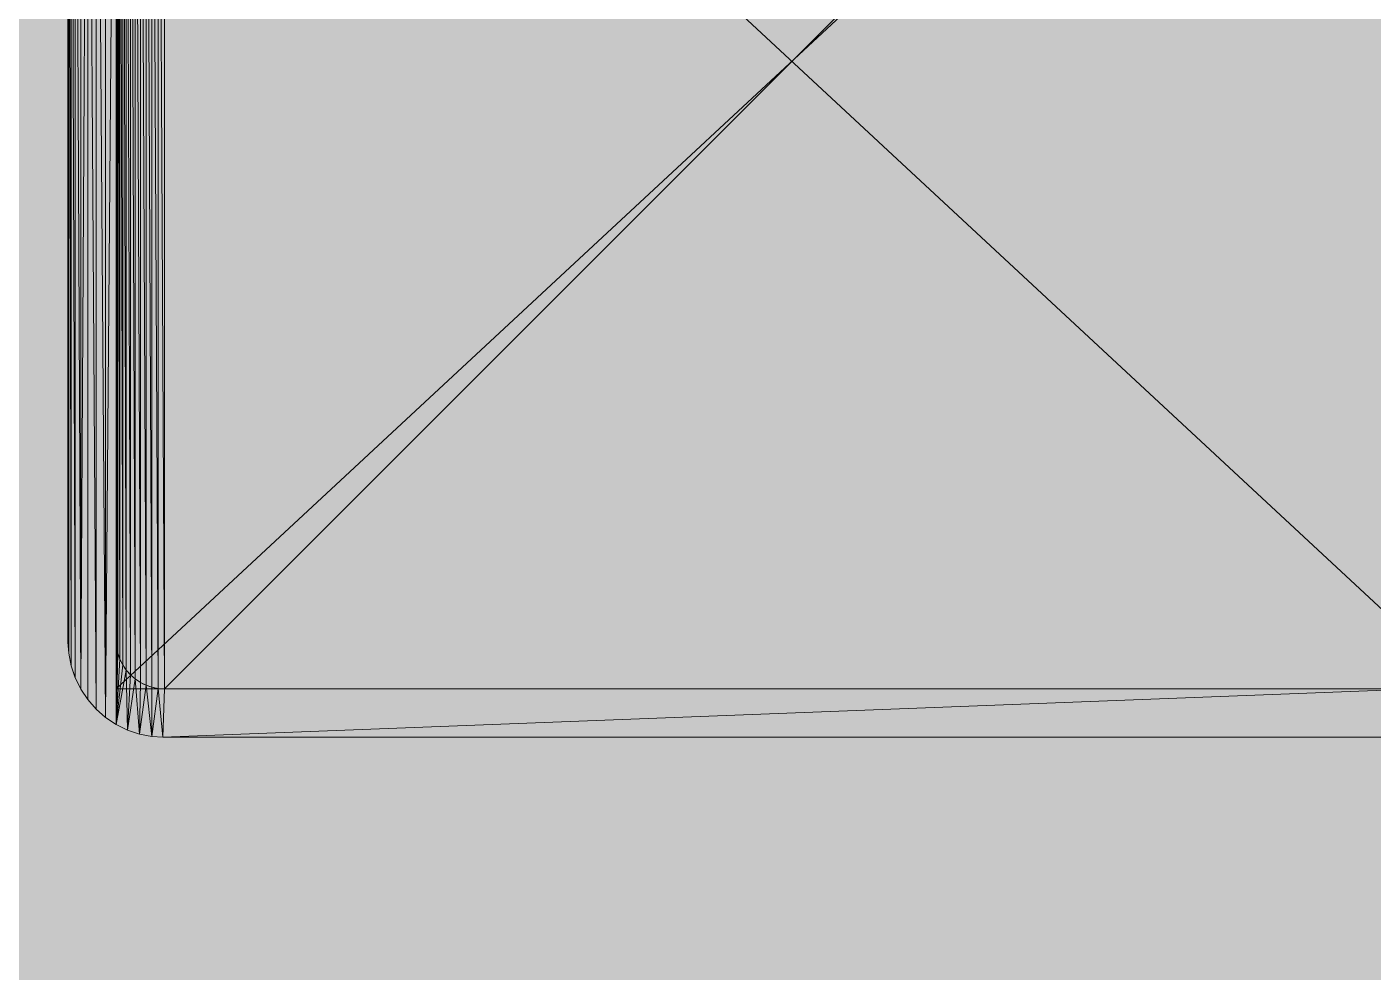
# Model space of a CAD drawing. Header units: millimetres. Extents: x -284281 to 1648660, y -821378 to -151356.
# Drawn here: x 204673.7 to 205008.4, y -271053.4 to -270818.5 of the extents above; entities that cross this region are included whole.
import ezdxf

# ---------------------------------------------------------------- set-up
doc = ezdxf.new("R2010")
doc.units = ezdxf.units.MM
doc.header["$MEASUREMENT"] = 0

# ---------------------------------------------------------------- blocks, each defined once
blk = doc.blocks.new('Forme_1_1')
at = {"color": 7, "linetype": 'Continuous', "lineweight": 20, "flags": 128}
for points in [[(204695.86, -270671.01), (205031.86, -270983.01)], [(204695.86, -270671.01), (204695.86, -270983.01)], [(204695.86, -270983.01), (204695.86, -270671.01)], [(205031.86, -270983.01), (204695.86, -270983.01)], [(205031.86, -270983.01), (204695.86, -270983.01)]]:
    blk.add_lwpolyline(points, dxfattribs=at)
blk = doc.blocks.new('Forme_2_1')
at = {"color": 7, "linetype": 'Continuous', "lineweight": 20, "flags": 128}
for points in [[(204695.86, -270983.01), (205031.86, -270671.01)], [(204695.86, -270671.01), (204695.86, -270983.01)], [(204695.86, -270983.01), (205031.86, -270983.01)]]:
    blk.add_lwpolyline(points, dxfattribs=at)
blk = doc.blocks.new('Forme_4_1')
at = {"color": 212, "linetype": 'Continuous', "lineweight": 5, "true_color": 0xcb00cc, "flags": 128}
blk.add_lwpolyline([(204695.86, -270807.81), (204695.86, -270971.01), (204695.9, -270971.69), (204695.97, -270972.58), (204696.1, -270973.25), (204696.27, -270974.12), (204696.48, -270974.76), (204696.77, -270975.61), (204697.07, -270976.21), (204697.47, -270977.01), (204697.85, -270977.58), (204698.34, -270978.32), (204698.79, -270978.83), (204699.37, -270979.49), (204700.05, -270980.08), (204700.56, -270980.53), (204701.3, -270981.02), (204701.86, -270981.4), (204702.66, -270981.8), (204703.27, -270982.1), (204704.11, -270982.38), (204704.75, -270982.6), (204705.63, -270982.78), (204706.3, -270982.91), (204707.18, -270982.97), (204707.86, -270983.01), (204884.66, -270983.01), (205019.86, -270983.01)], dxfattribs=at)
at = {"color": 7, "linetype": 'Continuous', "lineweight": 20, "flags": 128}
for points in [[(204695.86, -270683.01), (204695.97, -270972.58), (204696.27, -270974.12), (204696.77, -270975.61), (204697.47, -270977.01), (204698.34, -270978.32), (204699.37, -270979.49), (204700.56, -270980.53), (204701.86, -270981.4), (204703.27, -270982.1), (204704.75, -270982.6), (204706.3, -270982.91), (204707.86, -270983.01), (205019.86, -270983.01)], [(204701.86, -270981.4), (204700.56, -270673.49)], [(204700.56, -270980.53), (204700.56, -270673.49)], [(204703.27, -270982.1), (204701.86, -270672.62)], [(204701.86, -270981.4), (204701.86, -270672.62)], [(204703.27, -270982.1), (204703.27, -270671.92)], [(204704.75, -270982.6), (204703.27, -270671.92)], [(204704.75, -270982.6), (204704.75, -270671.42)], [(204706.3, -270982.91), (204704.75, -270671.42)], [(204706.3, -270982.91), (204706.3, -270671.12)], [(204707.86, -270983.01), (204706.3, -270671.12)], [(204707.86, -270983.01), (205019.86, -270671.01)], [(204707.86, -270983.01), (204707.86, -270671.01)], [(204698.34, -270978.32), (204697.47, -270677.01)], [(204697.47, -270977.01), (204697.47, -270677.01)], [(204698.34, -270978.32), (204698.34, -270675.7)], [(204699.37, -270979.49), (204698.34, -270675.7)], [(204699.37, -270979.49), (204699.37, -270674.53)], [(204700.56, -270980.53), (204699.37, -270674.53)], [(204696.77, -270975.61), (204696.27, -270679.9)], [(204696.27, -270974.12), (204696.27, -270679.9)], [(204696.77, -270975.61), (204696.77, -270678.41)], [(204697.47, -270977.01), (204696.77, -270678.41)], [(204695.86, -270683.01), (204695.86, -270971.01), (204695.97, -270972.58)], [(204696.27, -270974.12), (204695.97, -270681.45)], [(204695.97, -270972.58), (204695.97, -270681.45)]]:
    blk.add_lwpolyline(points, dxfattribs=at)
blk = doc.blocks.new('Forme_5_1')
at = {"color": 7, "linetype": 'Continuous', "lineweight": 20, "flags": 128}
for points in [[(204683.86, -270682.61), (204683.86, -270971.41), (204684.04, -270974.14), (204684.65, -270977.23), (204685.67, -270980.2), (204687.05, -270983.02), (204688.8, -270985.64), (204690.88, -270988), (204693.23, -270990.08), (204695.85, -270991.82), (204698.67, -270993.21), (204701.64, -270994.22), (204704.73, -270994.83), (204707.47, -270995.01), (205020.25, -270995.01)], [(204693.23, -270990.08), (204695.85, -270662.2)], [(204693.23, -270990.08), (204693.23, -270663.95)], [(204690.88, -270988), (204690.88, -270666.02)], [(204693.23, -270990.08), (204690.88, -270666.02)], [(204687.05, -270983.02), (204688.8, -270668.38)], [(204688.8, -270985.64), (204688.8, -270668.38)], [(204690.88, -270988), (204688.8, -270668.38)], [(204685.67, -270980.2), (204685.67, -270673.82)], [(204687.05, -270983.02), (204685.67, -270673.82)], [(204687.05, -270983.02), (204687.05, -270671)], [(204695.85, -270991.82), (204695.86, -270971.01), (204695.86, -270683.01), (204695.97, -270681.45), (204696.27, -270679.9), (204696.77, -270678.41), (204697.47, -270677.01), (204698.34, -270675.7), (204699.37, -270674.53), (204700.56, -270673.49), (204701.86, -270672.62), (204703.27, -270671.92), (204704.75, -270671.42), (204706.3, -270671.12), (204707.86, -270671.01), (205019.86, -270671.01)], [(204684.65, -270977.23), (204684.65, -270676.79)], [(204685.67, -270980.2), (204684.65, -270676.79)], [(204683.86, -270971.41), (204684.04, -270679.88)], [(204684.65, -270977.23), (204684.04, -270679.88)], [(204684.04, -270974.14), (204684.04, -270679.88)], [(205019.86, -270983.01), (204707.86, -270983.01), (204706.3, -270982.91), (204704.75, -270982.6), (204703.27, -270982.1), (204701.86, -270981.4), (204700.56, -270980.53), (204699.37, -270979.49), (204698.34, -270978.32), (204697.47, -270977.01), (204696.77, -270975.61), (204696.27, -270974.12), (204695.97, -270972.58), (204695.86, -270971.01)], [(204695.85, -270991.82), (204695.97, -270972.58)], [(204695.85, -270991.82), (204696.27, -270974.12)], [(205031.45, -270974.12), (205030.95, -270975.61), (205030.25, -270977.01), (205029.39, -270978.32), (205028.34, -270979.49), (205027.17, -270980.53), (205025.86, -270981.4), (205024.45, -270982.1), (205022.97, -270982.6), (205021.43, -270982.91), (205019.86, -270983.01), (204707.47, -270995.01)], [(204695.85, -270991.82), (204696.77, -270975.61)], [(204695.85, -270991.82), (204697.47, -270977.01)], [(204695.85, -270991.82), (204698.34, -270978.32)], [(204698.67, -270993.21), (204698.34, -270978.32)], [(204698.67, -270993.21), (204699.37, -270979.49)], [(204698.67, -270993.21), (204700.56, -270980.53)], [(204701.64, -270994.22), (204700.56, -270980.53)], [(204701.64, -270994.22), (204701.86, -270981.4)], [(204701.64, -270994.22), (204703.27, -270982.1)], [(204704.73, -270994.83), (204703.27, -270982.1)], [(204704.73, -270994.83), (204704.75, -270982.6)], [(204704.73, -270994.83), (204706.3, -270982.91)], [(204707.47, -270995.01), (204706.3, -270982.91)], [(204707.47, -270995.01), (204707.86, -270983.01)]]:
    blk.add_lwpolyline(points, dxfattribs=at)

msp = doc.modelspace()

# ---------------------------------------------------------------- hatches: boundary and pattern name
at = {"linetype": 'Continuous', "lineweight": 0, "true_color": 0x6f6f6f}
h = msp.add_hatch(color=8, dxfattribs=at)
h.paths.add_polyline_path([(141848.4421, -295062.57111), (269220.82107, -293826.86817), (269220.82107, -270902.73426), (268763.04853, -270902.73426), (254213.59981, -271040.57524), (254213.59981, -163437.63526), (153156.19977, -163437.63526), (153156.19977, -271040.57524), (153182.9625, -271040.57014), (153183.14559, -272000.51417, -0.409427364), (149183.68145, -275935.04226), (141848.4421, -275935.04226)])
h.paths.add_polyline_path([(158435.58359, -260639.95299), (155145.58359, -260639.95299), (155145.58359, -248364.9528), (155145.58359, -243089.97435), (155145.58359, -242189.97435), (158435.58359, -242189.97435)], flags=0)
h.paths.add_polyline_path([(161503.43335, -171995.57011), (161503.43335, -193810.57122), (161503.43335, -230015.57011), (161503.43335, -260810.57129), (196775.04197, -260810.57129), (196775.04197, -222495.57011), (186955.54197, -222495.57011), (186955.54197, -218295.57011), (196754.55038, -218295.57011), (196754.55038, -208495.57004), (196754.55038, -204495.57011), (193355.54197, -204495.57011), (193355.54197, -195161.53481), (195576.03357, -195161.53481), (195576.03357, -189810.57129), (217850.06795, -189810.57129), (217850.06795, -262266.88531), (245610.04479, -262266.88531), (245610.04479, -253395.57129), (245626.03357, -253395.57129), (246426.03357, -253395.57129), (247826.03357, -253395.57129), (247826.03357, -248005.57129), (247826.03357, -246605.57129), (245626.03357, -246605.57129), (245610.04479, -246605.57129), (245610.04479, -171995.57011), (212806.27958, -171995.57011)], flags=0)
h.paths.add_polyline_path([(162737.04244, -269433.91257, -0.09031866), (162858.77258, -268727.62319, -0.201448728), (163912.63869, -267592.73981, -0.104211445), (164718.00561, -267415.05524), (165317.97869, -267409.37112, -0.104044608), (166125.35422, -267571.24421, -0.238255457), (167284.25653, -268953.31764, -0.055188622), (167336.83602, -269390.33428), (167338.93075, -269611.43843), (167351.04633, -270890.26697), (167092.5827, -271892.76052, -0.267949192), (165370.08316, -272909.1243), (164770.11009, -272914.80843, -0.193717464), (163379.25202, -272370.18517, -0.070568756), (163028.66346, -271931.26196, -0.131652498), (162751.25276, -270933.84526)], flags=0)
h.paths.add_polyline_path([(175327.75206, -275599.00212, -0.415791099), (173316.98603, -273599.0311), (173316.98603, -273452.05237), (173330.48786, -267377.82411, -0.380556701), (175316.98603, -265609.82626), (175394.71409, -265609.82626), (175394.71409, -270609.82626), (190394.71409, -270609.82626), (190394.71409, -265609.82626), (195356.19118, -265609.82626, -0.414213562), (196856.19118, -267109.82626), (196856.19118, -273660.69924, -0.345501612), (195137.28541, -275433.43196)], flags=0)
h.paths.add_polyline_path([(205510.09252, -271504.08297, -0.134473934), (205230.94767, -270484.93746), (205230.94767, -268984.93746, -0.414213562), (207230.94767, -266984.93746), (207830.94767, -266984.93746, -0.414213562), (209830.94767, -268984.93746), (209830.94767, -270484.93746, -0.128820346), (209574.03043, -271465.58136, -0.270936291), (207830.94767, -272484.93746), (207230.94767, -272484.93746, -0.264979997)], flags=0)
h.paths.add_polyline_path([(217862.68721, -273329.32486), (217869.94938, -267730.33623, -0.098561509), (218100.71805, -266943.72092), (218117.68082, -266951.54513, -0.258849002), (219955.479, -265605.82722), (219953.14148, -265587.29374), (220637.56856, -265587.29374), (220637.56856, -265687.29374), (220637.56856, -270687.29374), (250537.56856, -270687.29374), (250537.56856, -265687.29374), (252208.00356, -265687.29374), (254186.29382, -265687.29374), (254186.29382, -267687.29374), (254186.29382, -271062.25464, 0.001345761), (254186.3228, -271073.02067), (254197.20856, -273095.23292, -0.414213562), (252208.00356, -275105.96997), (243484.53401, -275105.96997, -0.005188955), (243431.43827, -275116.10287), (235447.992, -275196.19066), (220071.01237, -275253.23979, -0.386553331), (217873.0891, -273475.38502, -0.025189219)], flags=0)

# ---------------------------------------------------------------- linework, layer by layer
at = {"color": 7, "linetype": 'Continuous', "lineweight": 20, "flags": 128}
for points in [[(204693.22984, -270990.07787), (204695.84585, -270662.20186)], [(204693.22984, -270990.07787), (204693.22984, -270663.95386)], [(204690.87784, -270988.00187), (204690.87784, -270666.01786)], [(204693.22984, -270990.07787), (204690.87784, -270666.01786)], [(204687.04984, -270983.02187), (204688.80184, -270668.38186)], [(204688.80184, -270985.63787), (204688.80184, -270668.38186)], [(204690.87784, -270988.00187), (204688.80184, -270668.38186)], [(204685.66984, -270980.20187), (204685.66984, -270673.81786)], [(204687.04984, -270983.02187), (204685.66984, -270673.81786)], [(204687.04984, -270983.02187), (204687.04984, -270670.99786)], [(204695.84585, -270991.81787), (204695.85785, -270971.00987), (204695.85785, -270683.00986), (204695.96585, -270681.44986), (204696.26585, -270679.90186), (204696.76985, -270678.41386), (204697.46585, -270677.00986), (204698.34185, -270675.70186), (204699.37385, -270674.52586), (204700.56185, -270673.49386), (204701.85785, -270672.61786), (204703.27385, -270671.92186), (204704.74985, -270671.41786), (204706.29785, -270671.11786), (204707.85785, -270671.00986), (205019.85792, -270671.00986)], [(204695.85785, -270671.00986), (205031.85792, -270983.00987)], [(204695.85785, -270671.00986), (204695.85785, -270983.00987)], [(204695.85785, -270983.00987), (204695.85785, -270671.00986)], [(204695.85785, -270983.00987), (205031.85792, -270671.00986)], [(204695.85785, -270671.00986), (204695.85785, -270983.00987)], [(204701.85785, -270981.40187), (204700.56185, -270673.49386)], [(204700.56185, -270980.52587), (204700.56185, -270673.49386)], [(204703.27385, -270982.09787), (204701.85785, -270672.61786)], [(204701.85785, -270981.40187), (204701.85785, -270672.61786)], [(204703.27385, -270982.09787), (204703.27385, -270671.92186)], [(204704.74985, -270982.60187), (204703.27385, -270671.92186)], [(204704.74985, -270982.60187), (204704.74985, -270671.41786)], [(204706.29785, -270982.91387), (204704.74985, -270671.41786)], [(204706.29785, -270982.91387), (204706.29785, -270671.11786)], [(204707.85785, -270983.00987), (204706.29785, -270671.11786)], [(204707.85785, -270983.00987), (205019.85792, -270671.00986)], [(204707.85785, -270983.00987), (204707.85785, -270671.00986)], [(204684.64984, -270977.22587), (204684.64984, -270676.79386)], [(204685.66984, -270980.20187), (204684.64984, -270676.79386)], [(204698.34185, -270978.31787), (204697.46585, -270677.00986)], [(204697.46585, -270977.00987), (204697.46585, -270677.00986)], [(204698.34185, -270978.31787), (204698.34185, -270675.70186)], [(204699.37385, -270979.49387), (204698.34185, -270675.70186)], [(204699.37385, -270979.49387), (204699.37385, -270674.52586)], [(204700.56185, -270980.52587), (204699.37385, -270674.52586)], [(204683.85784, -270971.40587), (204684.03784, -270679.87786)], [(204684.64984, -270977.22587), (204684.03784, -270679.87786)], [(204684.03784, -270974.14187), (204684.03784, -270679.87786)], [(204696.76985, -270975.60587), (204696.26585, -270679.90186)], [(204696.26585, -270974.11787), (204696.26585, -270679.90186)], [(204696.76985, -270975.60587), (204696.76985, -270678.41386)], [(204697.46585, -270977.00987), (204696.76985, -270678.41386)], [(204683.85784, -270682.61386), (204683.85784, -270971.40587), (204684.03784, -270974.14187), (204684.64984, -270977.22587), (204685.66984, -270980.20187), (204687.04984, -270983.02187), (204688.80184, -270985.63787), (204690.87784, -270988.00187), (204693.22984, -270990.07787), (204695.84585, -270991.81787), (204698.66585, -270993.20987), (204701.64185, -270994.21787), (204704.72585, -270994.82987), (204707.47385, -270995.00987), (205020.25392, -270995.00987)], [(204695.85785, -270683.00986), (204695.96585, -270972.58187), (204696.26585, -270974.11787), (204696.76985, -270975.60587), (204697.46585, -270977.00987), (204698.34185, -270978.31787), (204699.37385, -270979.49387), (204700.56185, -270980.52587), (204701.85785, -270981.40187), (204703.27385, -270982.09787), (204704.74985, -270982.60187), (204706.29785, -270982.91387), (204707.85785, -270983.00987), (205019.85792, -270983.00987)], [(204695.85785, -270683.00986), (204695.85785, -270971.00987), (204695.96585, -270972.58187)], [(204696.26585, -270974.11787), (204695.96585, -270681.44986)], [(204695.96585, -270972.58187), (204695.96585, -270681.44986)], [(205019.85792, -270983.00987), (204707.85785, -270983.00987), (204706.29785, -270982.91387), (204704.74985, -270982.60187), (204703.27385, -270982.09787), (204701.85785, -270981.40187), (204700.56185, -270980.52587), (204699.37385, -270979.49387), (204698.34185, -270978.31787), (204697.46585, -270977.00987), (204696.76985, -270975.60587), (204696.26584, -270974.11786), (204695.96585, -270972.58187), (204695.85785, -270971.00987)], [(204695.84585, -270991.81787), (204695.96585, -270972.58187)], [(204695.84585, -270991.81787), (204696.26584, -270974.11786)], [(205031.44992, -270974.11787), (205030.94592, -270975.60587), (205030.24992, -270977.00987), (205029.38592, -270978.31787), (205028.34192, -270979.49387), (205027.16592, -270980.52587), (205025.85792, -270981.40187), (205024.45392, -270982.09787), (205022.96592, -270982.60187), (205021.42992, -270982.91387), (205019.85792, -270983.00987), (204707.47385, -270995.00987)], [(204695.84585, -270991.81787), (204696.76985, -270975.60587)], [(204695.84585, -270991.81787), (204697.46585, -270977.00987)], [(204695.84585, -270991.81787), (204698.34185, -270978.31787)], [(204698.66585, -270993.20987), (204698.34185, -270978.31787)], [(204698.66585, -270993.20987), (204699.37385, -270979.49387)], [(204698.66585, -270993.20987), (204700.56185, -270980.52587)], [(204701.64185, -270994.21787), (204700.56185, -270980.52587)], [(204701.64185, -270994.21787), (204701.85785, -270981.40187)], [(204701.64185, -270994.21787), (204703.27385, -270982.09787)], [(204704.72585, -270994.82987), (204703.27385, -270982.09787)], [(205031.85792, -270983.00987), (204695.85785, -270983.00987)], [(205031.85792, -270983.00987), (204695.85785, -270983.00987)], [(204695.85785, -270983.00987), (205031.85792, -270983.00987)], [(204704.72585, -270994.82987), (204704.74985, -270982.60187)], [(204704.72585, -270994.82987), (204706.29785, -270982.91387)], [(204707.47385, -270995.00987), (204706.29785, -270982.91387)], [(204707.47385, -270995.00987), (204707.85785, -270983.00987)]]:
    msp.add_lwpolyline(points, dxfattribs=at)
at = {"color": 212, "linetype": 'Continuous', "lineweight": 5, "true_color": 0xcb00cc, "flags": 128}
msp.add_lwpolyline([(204695.85785, -270807.80975), (204695.85785, -270971.00987), (204695.90464, -270971.69107), (204695.96585, -270972.58187), (204696.09584, -270973.24747), (204696.26585, -270974.11787), (204696.48424, -270974.76267), (204696.76985, -270975.60587), (204697.07145, -270976.21427), (204697.46585, -270977.00987), (204697.84545, -270977.57667), (204698.34185, -270978.31787), (204698.78905, -270978.82747), (204699.37385, -270979.49387), (204700.04705, -270980.07867), (204700.56185, -270980.52587), (204701.29625, -270981.02227), (204701.85785, -270981.40187), (204702.66025, -270981.79627), (204703.27385, -270982.09787), (204704.11025, -270982.38347), (204704.74985, -270982.60187), (204705.62705, -270982.77867), (204706.29785, -270982.91387), (204707.18185, -270982.96827), (204707.85785, -270983.00987), (204884.65801, -270983.00987), (205019.85792, -270983.00987)], dxfattribs=at)

# ---------------------------------------------------------------- block references
at = {"linetype": 'Continuous', "lineweight": 0}
for name in ['Forme_5_1', 'Forme_1_1', 'Forme_2_1', 'Forme_4_1']:
    msp.add_blockref(name, (0, 0), dxfattribs=at)

doc.saveas('drawing.dxf')
